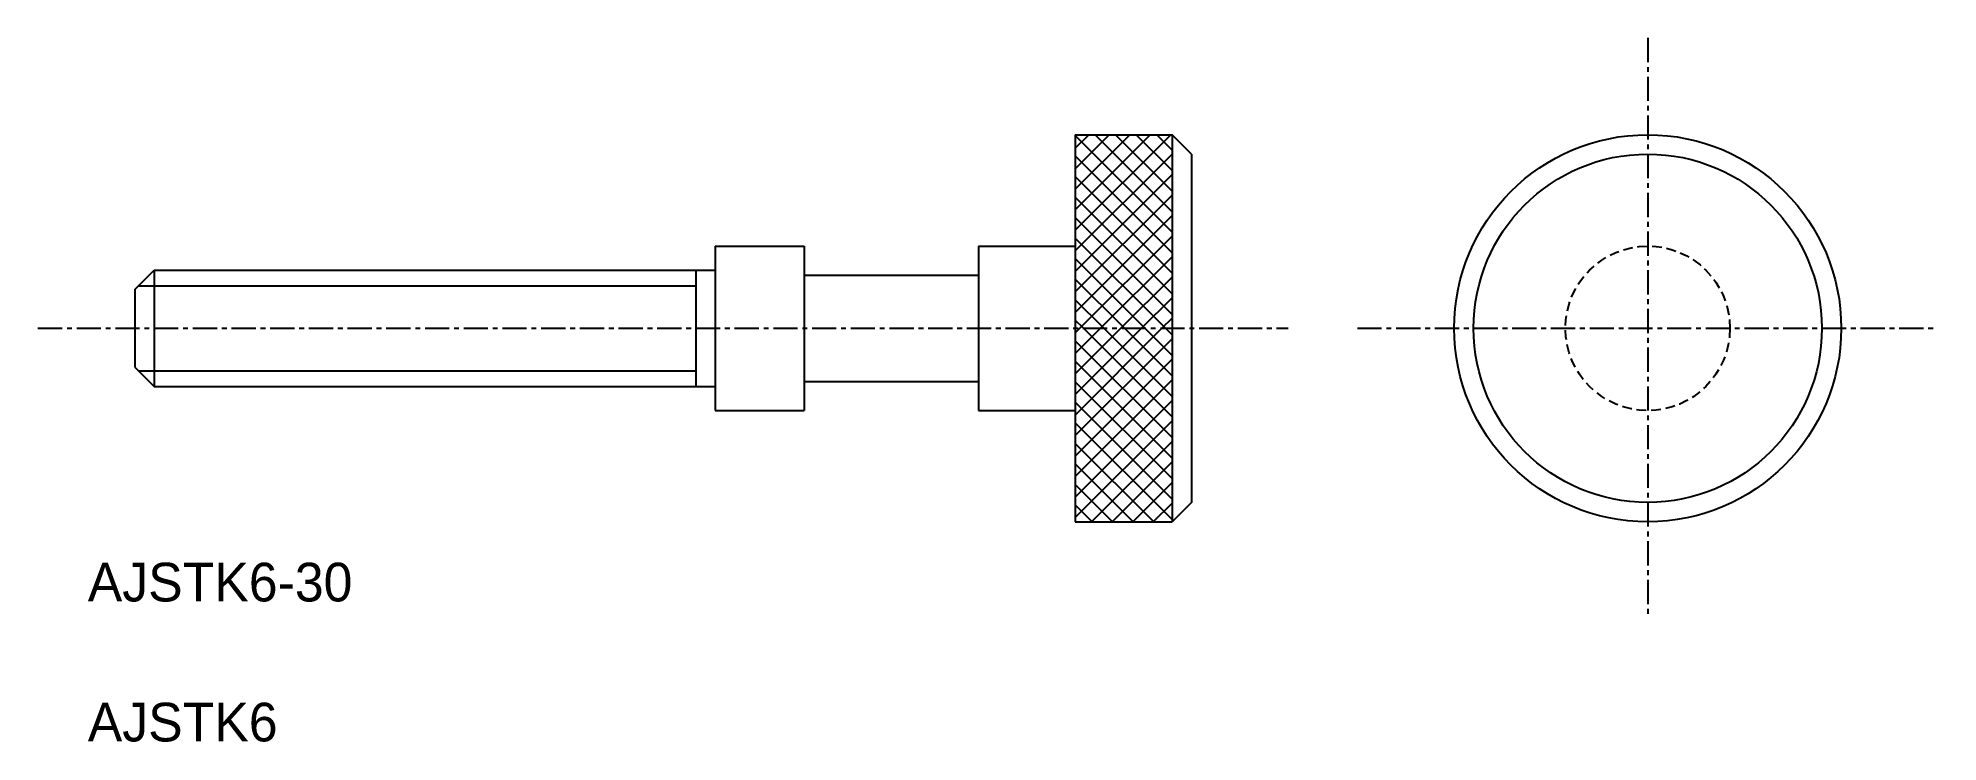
# Model space of a CAD drawing. Extents: x -715.2 to -617.1, y -80.3 to -44.
import ezdxf

# ---------------------------------------------------------------- set-up
doc = ezdxf.new("R2010")
doc.units = 0
doc.linetypes.add('CENTER', pattern=[2, 1.25, -0.25, 0.25, -0.25])
doc.linetypes.add('DASHED', pattern=[0.75, 0.5, -0.25])
doc.layers.get('0').update_dxf_attribs({"linetype": 'CONTINUOUS'})
doc.layers.add('CENTER', color=1, linetype='CENTER')

msp = doc.modelspace()

# ---------------------------------------------------------------- linework, layer by layer
at = {"color": 7, "linetype": 'CONTINUOUS'}
for p, q in [((-661.65, -48.956), (-661.65, -68.956)), ((-661.65, -48.956), (-656.65, -48.956)), ((-661.65, -49.649), (-660.957, -48.956)), ((-661.65, -50.71), (-659.896, -48.956)), ((-661.65, -51.77), (-658.836, -48.956)), ((-661.65, -52.831), (-657.775, -48.956)), ((-661.65, -53.892), (-656.714, -48.956)), ((-656.65, -53.992), (-661.65, -48.992)), ((-656.65, -52.932), (-660.625, -48.956)), ((-656.65, -51.871), (-659.565, -48.956)), ((-656.65, -50.81), (-658.504, -48.956)), ((-656.65, -49.75), (-657.443, -48.956)), ((-655.65, -49.956), (-656.65, -48.956)), ((-656.65, -48.956), (-656.65, -68.956)), ((-661.65, -54.952), (-656.65, -49.952)), ((-656.65, -55.053), (-661.65, -50.053)), ((-655.65, -49.956), (-655.65, -67.956)), ((-661.65, -56.013), (-656.65, -51.013)), ((-656.65, -56.114), (-661.65, -51.114)), ((-661.65, -57.074), (-656.65, -52.074)), ((-656.65, -57.174), (-661.65, -52.174)), ((-661.65, -58.134), (-656.65, -53.134)), ((-656.65, -58.235), (-661.65, -53.235)), ((-680.25, -54.706), (-680.25, -63.206)), ((-680.25, -54.706), (-675.65, -54.706)), ((-675.65, -54.706), (-675.65, -63.206)), ((-666.65, -54.706), (-666.65, -63.206)), ((-666.65, -54.706), (-661.65, -54.706)), ((-656.989, -58.956), (-661.65, -54.296)), ((-661.411, -58.956), (-656.65, -54.195)), ((-710.25, -56.956), (-709.25, -55.956)), ((-709.25, -55.956), (-680.25, -55.956)), ((-709.25, -55.956), (-709.25, -61.956)), ((-681.25, -55.956), (-681.25, -61.956)), ((-658.05, -58.956), (-661.65, -55.356)), ((-660.351, -58.956), (-656.65, -55.256)), ((-675.65, -56.206), (-666.65, -56.206)), ((-659.111, -58.956), (-661.65, -56.417)), ((-659.29, -58.956), (-656.65, -56.316)), ((-710.25, -56.956), (-710.25, -60.956)), ((-660.171, -58.956), (-661.65, -57.478)), ((-658.229, -58.956), (-656.65, -57.377)), ((-661.232, -58.956), (-661.65, -58.538)), ((-657.169, -58.956), (-656.65, -58.438)), ((-661.65, -59.195), (-661.411, -58.956)), ((-661.65, -60.256), (-660.351, -58.956)), ((-661.65, -61.316), (-659.29, -58.956)), ((-661.65, -62.377), (-658.229, -58.956)), ((-661.65, -63.438), (-657.169, -58.956)), ((-661.65, -64.498), (-656.65, -59.498)), ((-656.65, -64.599), (-661.65, -59.599)), ((-656.65, -63.538), (-661.232, -58.956)), ((-656.65, -62.478), (-660.171, -58.956)), ((-656.65, -61.417), (-659.111, -58.956)), ((-656.65, -60.356), (-658.05, -58.956)), ((-656.65, -59.296), (-656.989, -58.956)), ((-661.65, -65.559), (-656.65, -60.559)), ((-656.65, -65.66), (-661.65, -60.66)), ((-710.25, -60.956), (-709.25, -61.956)), ((-675.65, -61.706), (-666.65, -61.706)), ((-661.65, -66.62), (-656.65, -61.62)), ((-656.65, -66.72), (-661.65, -61.72)), ((-709.25, -61.956), (-680.25, -61.956)), ((-661.65, -67.68), (-656.65, -62.68)), ((-656.65, -67.781), (-661.65, -62.781)), ((-680.25, -63.206), (-675.65, -63.206)), ((-666.65, -63.206), (-661.65, -63.206)), ((-661.65, -68.741), (-656.65, -63.741)), ((-656.65, -68.842), (-661.65, -63.842)), ((-657.596, -68.956), (-661.65, -64.902)), ((-660.805, -68.956), (-656.65, -64.802)), ((-658.657, -68.956), (-661.65, -65.963)), ((-659.744, -68.956), (-656.65, -65.862)), ((-659.717, -68.956), (-661.65, -67.024)), ((-658.683, -68.956), (-656.65, -66.923)), ((-660.778, -68.956), (-661.65, -68.084)), ((-657.623, -68.956), (-656.65, -67.984)), ((-655.65, -67.956), (-656.65, -68.956)), ((-661.65, -68.956), (-656.65, -68.956))]:
    msp.add_line(p, q, dxfattribs=at)
at = {"color": 3, "linetype": 'CONTINUOUS'}
for p, q in [((-710.05, -56.756), (-681.25, -56.756)), ((-710.05, -61.156), (-681.25, -61.156))]:
    msp.add_line(p, q, dxfattribs=at)
at = {"color": 7, "linetype": 'CONTINUOUS'}
for radius in [10, 9]:
    msp.add_circle((-632.068, -58.956), radius, dxfattribs=at)
at = {"color": 3, "linetype": 'DASHED'}
msp.add_circle((-632.068, -58.956), 4.25, dxfattribs=at)
at = {"layer": 'CENTER', "color": 1, "linetype": 'CENTER'}
for p, q in [((-632.068, -43.956), (-632.068, -73.956)), ((-715.25, -58.956), (-650.65, -58.956)), ((-647.068, -58.956), (-617.068, -58.956))]:
    msp.add_line(p, q, dxfattribs=at)

# ---------------------------------------------------------------- texts
at = {"color": 7, "linetype": 'CONTINUOUS'}
for s, p in [('AJSTK6-30', (-712.678, -73.071)), ('AJSTK6', (-712.678, -80.304))]:
    msp.add_text(s, height=2, dxfattribs=at).set_placement(p)

doc.saveas('drawing.dxf')
